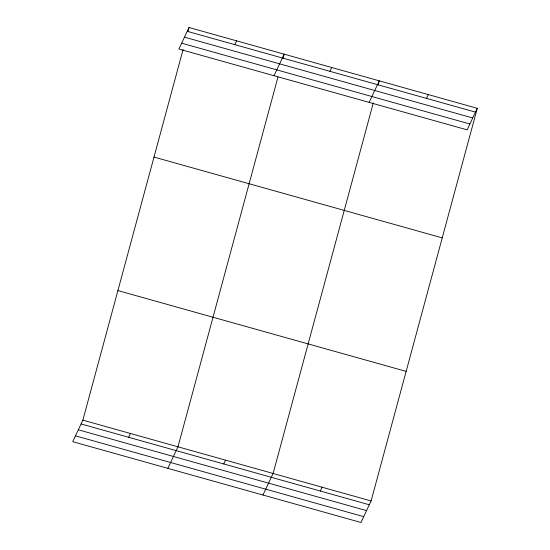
<?xml version="1.0" encoding="UTF-8"?>
<svg xmlns="http://www.w3.org/2000/svg" width="550" height="550" viewBox="0 0 550 550"><rect width="100%" height="100%" fill="white"/><g stroke="black" fill="none" stroke-linecap="round" stroke-linejoin="round"><path stroke-width="0.82" d="M477.276 108.316L467.136 129.855L178.894 49.046L189.035 27.5L477.276 108.316L371.106 500.954L360.965 522.5L72.724 441.684L82.864 420.145L183.088 49.5M187.935 31.577L189.035 27.5M277.984 76.986L177.98 446.813L167.846 468.353M283.051 58.245L284.157 54.168L274.017 75.714M373.326 102.836L273.103 473.481L262.962 495.021M378.173 84.913L379.273 80.836L369.132 102.382M234.802 44.646L236.596 40.837M128.624 437.291L130.426 433.476M329.918 71.314L331.712 67.506M223.747 463.959L225.541 460.144M426.477 98.388L428.271 94.573M320.306 491.033L322.101 487.217M187.241 31.316L475.482 112.124M184.491 37.166L472.725 117.982M181.651 43.196L469.893 124.004M154 157.073L442.241 237.882M117.899 290.572L406.141 371.381M82.864 420.145L371.106 500.954M81.07 423.954L369.304 504.769M78.313 429.804L366.554 510.62M75.481 435.834L363.715 516.649"/></g></svg>
